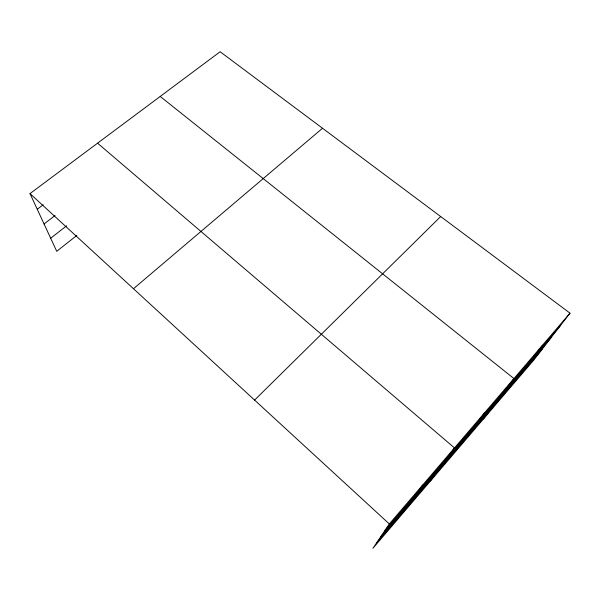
<?xml version="1.0" encoding="UTF-8"?>
<svg xmlns="http://www.w3.org/2000/svg" width="600" height="600" viewBox="0 0 600 600"><rect width="100%" height="100%" fill="white"/><g stroke="black" fill="none" stroke-linecap="round" stroke-linejoin="round"><path stroke-width="0.9" d="M570 313.155L389.325 523.95L372.952 548.265L533.955 359.85L570 313.155L220.118 51.735L30 193.597L56.73 251.303L76.838 235.41M417.045 493.013L422.67 485.048M430.388 481.05L454.493 447.923L97.567 143.183M477.345 422.603L484.882 412.463M483.412 418.995L513.952 378.555L160.2 96.442M533.46 357.082L542.595 345.135M380.61 536.895L550.965 337.815M376.59 542.865L542.07 349.335M384.803 530.662L560.168 325.89M254.595 400.088L440.692 216.54M133.47 288.728L322.53 128.25M50.677 238.237L66.6 225.817M44.07 223.965L55.035 215.528M37.252 209.257L43.17 204.772M30 193.597L389.325 523.95"/></g></svg>
